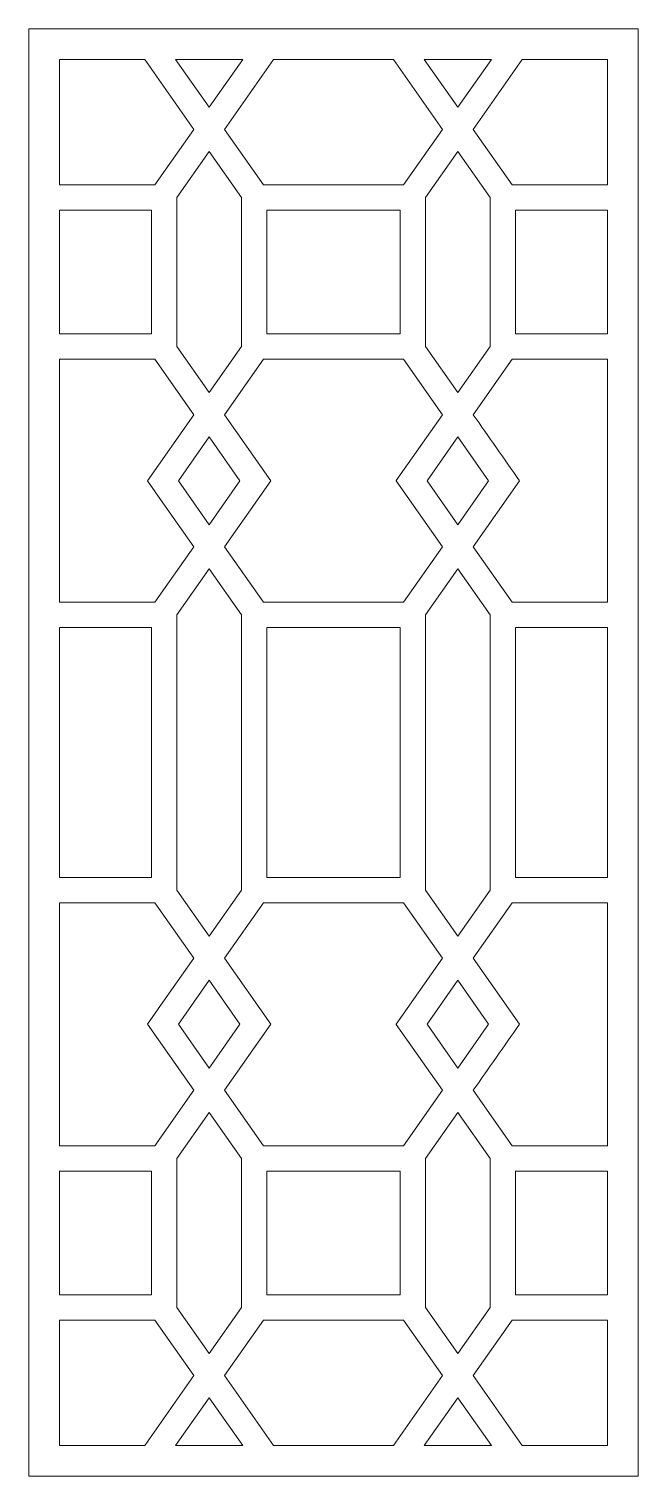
# Model space of a CAD drawing. Header units: centimetres. Extents: x -4.58 to -1.5, y -9 to -1.68.
import ezdxf

# ---------------------------------------------------------------- set-up
doc = ezdxf.new("R2010")
doc.units = ezdxf.units.CM
doc.header["$MEASUREMENT"] = 0
doc.layers.add('layer 1', color=7, linetype='Continuous')

msp = doc.modelspace()

# ---------------------------------------------------------------- linework, layer by layer
at = {"layer": 'layer 1', "color": 250, "lineweight": 9}
for points, knots in [([(-4.58253, -1.67779), (-4.58253, -1.67779), (-1.4994, -1.67779), (-1.4994, -1.67779), (-1.4994, -1.67779), (-1.4994, -1.67779), (-1.4994, -9.00021), (-1.4994, -9.00021), (-1.4994, -9.00021), (-1.4994, -9.00021), (-4.58253, -9.00021), (-4.58253, -9.00021), (-4.58253, -9.00021), (-4.58253, -9.00021), (-4.58253, -1.67779), (-4.58253, -1.67779)], [0, 0, 0, 0, 0.2, 0.2, 0.2, 0.2, 0.4, 0.4, 0.4, 0.4, 0.6, 0.6, 0.6, 0.6, 1, 1, 1, 1]), ([(-3.99663, -1.83194), (-3.99663, -1.83194), (-3.74864, -2.18611), (-3.74864, -2.18611), (-3.74864, -2.18611), (-3.74864, -2.18611), (-3.94517, -2.46679), (-3.94517, -2.46679), (-3.94517, -2.46679), (-3.94517, -2.46679), (-4.42837, -2.46679), (-4.42837, -2.46679), (-4.42837, -2.46679), (-4.42837, -2.46679), (-4.42837, -1.83194), (-4.42837, -1.83194), (-4.42837, -1.83194), (-4.42837, -1.83194), (-3.99663, -1.83194), (-3.99663, -1.83194)], [0, 0, 0, 0, 0.1666667, 0.1666667, 0.1666667, 0.1666667, 0.3333333, 0.3333333, 0.3333333, 0.3333333, 0.5, 0.5, 0.5, 0.5, 0.6666667, 0.6666667, 0.6666667, 0.6666667, 1, 1, 1, 1]), ([(-3.50065, -1.83194), (-3.50065, -1.83194), (-3.67037, -2.07434), (-3.67037, -2.07434), (-3.67037, -2.07434), (-3.67037, -2.07434), (-3.8401, -1.83194), (-3.8401, -1.83194), (-3.8401, -1.83194), (-3.8401, -1.83194), (-3.50065, -1.83194), (-3.50065, -1.83194)], [0, 0, 0, 0, 0.25, 0.25, 0.25, 0.25, 0.5, 0.5, 0.5, 0.5, 1, 1, 1, 1]), ([(-2.73781, -1.83194), (-2.73781, -1.83194), (-2.48982, -2.18611), (-2.48982, -2.18611), (-2.48982, -2.18611), (-2.48982, -2.18611), (-2.68636, -2.46679), (-2.68636, -2.46679), (-2.68636, -2.46679), (-2.68636, -2.46679), (-3.39557, -2.46679), (-3.39557, -2.46679), (-3.39557, -2.46679), (-3.39557, -2.46679), (-3.59211, -2.18611), (-3.59211, -2.18611), (-3.59211, -2.18611), (-3.59211, -2.18611), (-3.34412, -1.83194), (-3.34412, -1.83194), (-3.34412, -1.83194), (-3.34412, -1.83194), (-2.73781, -1.83194), (-2.73781, -1.83194)], [0, 0, 0, 0, 0.1428571, 0.1428571, 0.1428571, 0.1428571, 0.2857143, 0.2857143, 0.2857143, 0.2857143, 0.4285714, 0.4285714, 0.4285714, 0.4285714, 0.5714286, 0.5714286, 0.5714286, 0.5714286, 0.7142857, 0.7142857, 0.7142857, 0.7142857, 1, 1, 1, 1]), ([(-2.24183, -1.83194), (-2.24183, -1.83194), (-2.41156, -2.07434), (-2.41156, -2.07434), (-2.41156, -2.07434), (-2.41156, -2.07434), (-2.58128, -1.83194), (-2.58128, -1.83194), (-2.58128, -1.83194), (-2.58128, -1.83194), (-2.24183, -1.83194), (-2.24183, -1.83194)], [0, 0, 0, 0, 0.25, 0.25, 0.25, 0.25, 0.5, 0.5, 0.5, 0.5, 1, 1, 1, 1]), ([(-1.65356, -2.46679), (-1.65356, -2.46679), (-2.13676, -2.46679), (-2.13676, -2.46679), (-2.13676, -2.46679), (-2.13676, -2.46679), (-2.33329, -2.18611), (-2.33329, -2.18611), (-2.33329, -2.18611), (-2.33329, -2.18611), (-2.08531, -1.83194), (-2.08531, -1.83194), (-2.08531, -1.83194), (-2.08531, -1.83194), (-1.65356, -1.83194), (-1.65356, -1.83194), (-1.65356, -1.83194), (-1.65356, -1.83194), (-1.65356, -2.46679), (-1.65356, -2.46679)], [0, 0, 0, 0, 0.1666667, 0.1666667, 0.1666667, 0.1666667, 0.3333333, 0.3333333, 0.3333333, 0.3333333, 0.5, 0.5, 0.5, 0.5, 0.6666667, 0.6666667, 0.6666667, 0.6666667, 1, 1, 1, 1]), ([(-3.83353, -2.5309), (-3.83353, -2.5309), (-3.83353, -3.28476), (-3.83353, -3.28476), (-3.83353, -3.28476), (-3.83353, -3.28476), (-3.83353, -3.28476), (-3.83353, -3.28476), (-3.83353, -3.28476), (-3.83353, -3.28476), (-3.67037, -3.51792), (-3.67037, -3.51792), (-3.67037, -3.51792), (-3.67037, -3.51792), (-3.50721, -3.28476), (-3.50721, -3.28476), (-3.50721, -3.28476), (-3.50721, -3.28476), (-3.50721, -2.5309), (-3.50721, -2.5309), (-3.50721, -2.5309), (-3.50721, -2.5309), (-3.67037, -2.29788), (-3.67037, -2.29788), (-3.67037, -2.29788), (-3.67037, -2.29788), (-3.83353, -2.5309), (-3.83353, -2.5309)], [0, 0, 0, 0, 0.125, 0.125, 0.125, 0.125, 0.25, 0.25, 0.25, 0.25, 0.375, 0.375, 0.375, 0.375, 0.5, 0.5, 0.5, 0.5, 0.625, 0.625, 0.625, 0.625, 0.75, 0.75, 0.75, 0.75, 1, 1, 1, 1]), ([(-2.57472, -2.5309), (-2.57472, -2.5309), (-2.57472, -3.28477), (-2.57472, -3.28477), (-2.57472, -3.28477), (-2.57472, -3.28477), (-2.41156, -3.51792), (-2.41156, -3.51792), (-2.41156, -3.51792), (-2.41156, -3.51792), (-2.2484, -3.28477), (-2.2484, -3.28477), (-2.2484, -3.28477), (-2.2484, -3.28477), (-2.2484, -2.5309), (-2.2484, -2.5309), (-2.2484, -2.5309), (-2.2484, -2.5309), (-2.41156, -2.29788), (-2.41156, -2.29788), (-2.41156, -2.29788), (-2.41156, -2.29788), (-2.57472, -2.5309), (-2.57472, -2.5309)], [0, 0, 0, 0, 0.1428571, 0.1428571, 0.1428571, 0.1428571, 0.2857143, 0.2857143, 0.2857143, 0.2857143, 0.4285714, 0.4285714, 0.4285714, 0.4285714, 0.5714286, 0.5714286, 0.5714286, 0.5714286, 0.7142857, 0.7142857, 0.7142857, 0.7142857, 1, 1, 1, 1]), ([(-4.42837, -2.59501), (-4.42837, -2.59501), (-3.96175, -2.59501), (-3.96175, -2.59501), (-3.96175, -2.59501), (-3.96175, -2.59501), (-3.96175, -3.22066), (-3.96175, -3.22066), (-3.96175, -3.22066), (-3.96175, -3.22066), (-4.42837, -3.22066), (-4.42837, -3.22066), (-4.42837, -3.22066), (-4.42837, -3.22066), (-4.42837, -2.59501), (-4.42837, -2.59501)], [0, 0, 0, 0, 0.2, 0.2, 0.2, 0.2, 0.4, 0.4, 0.4, 0.4, 0.6, 0.6, 0.6, 0.6, 1, 1, 1, 1]), ([(-3.37899, -3.22066), (-3.37899, -3.22066), (-2.70294, -3.22066), (-2.70294, -3.22066), (-2.70294, -3.22066), (-2.70294, -3.22066), (-2.70294, -2.59501), (-2.70294, -2.59501), (-2.70294, -2.59501), (-2.70294, -2.59501), (-3.37899, -2.59501), (-3.37899, -2.59501), (-3.37899, -2.59501), (-3.37899, -2.59501), (-3.37899, -3.22066), (-3.37899, -3.22066)], [0, 0, 0, 0, 0.2, 0.2, 0.2, 0.2, 0.4, 0.4, 0.4, 0.4, 0.6, 0.6, 0.6, 0.6, 1, 1, 1, 1]), ([(-1.65356, -3.22066), (-1.65356, -3.22066), (-2.12018, -3.22066), (-2.12018, -3.22066), (-2.12018, -3.22066), (-2.12018, -3.22066), (-2.12018, -2.59501), (-2.12018, -2.59501), (-2.12018, -2.59501), (-2.12018, -2.59501), (-1.65356, -2.59501), (-1.65356, -2.59501), (-1.65356, -2.59501), (-1.65356, -2.59501), (-1.65356, -3.22066), (-1.65356, -3.22066)], [0, 0, 0, 0, 0.2, 0.2, 0.2, 0.2, 0.4, 0.4, 0.4, 0.4, 0.6, 0.6, 0.6, 0.6, 1, 1, 1, 1]), ([(-4.42837, -3.34888), (-4.42837, -3.34888), (-3.94519, -3.34888), (-3.94519, -3.34888), (-3.94519, -3.34888), (-3.94519, -3.34888), (-3.74864, -3.6297), (-3.74864, -3.6297), (-3.74864, -3.6297), (-3.74864, -3.6297), (-3.98269, -3.96396), (-3.98269, -3.96396), (-3.98269, -3.96396), (-3.98269, -3.96396), (-3.90443, -4.07573), (-3.90443, -4.07573), (-3.90443, -4.07573), (-3.90443, -4.07573), (-3.90443, -4.07573), (-3.90443, -4.07573), (-3.90443, -4.07573), (-3.90443, -4.07573), (-3.74864, -4.29822), (-3.74864, -4.29822), (-3.74864, -4.29822), (-3.74864, -4.29822), (-3.94527, -4.57904), (-3.94527, -4.57904), (-3.94527, -4.57904), (-3.94527, -4.57904), (-4.42837, -4.57904), (-4.42837, -4.57904), (-4.42837, -4.57904), (-4.42837, -4.57904), (-4.42837, -3.34888), (-4.42837, -3.34888)], [0, 0, 0, 0, 0.1, 0.1, 0.1, 0.1, 0.2, 0.2, 0.2, 0.2, 0.3, 0.3, 0.3, 0.3, 0.4, 0.4, 0.4, 0.4, 0.5, 0.5, 0.5, 0.5, 0.6, 0.6, 0.6, 0.6, 0.7, 0.7, 0.7, 0.7, 0.8, 0.8, 0.8, 0.8, 1, 1, 1, 1]), ([(-2.68638, -3.34888), (-2.68638, -3.34888), (-3.39556, -3.34888), (-3.39556, -3.34888), (-3.39556, -3.34888), (-3.39556, -3.34888), (-3.59211, -3.6297), (-3.59211, -3.6297), (-3.59211, -3.6297), (-3.59211, -3.6297), (-3.35806, -3.96396), (-3.35806, -3.96396), (-3.35806, -3.96396), (-3.35806, -3.96396), (-3.59211, -4.29822), (-3.59211, -4.29822), (-3.59211, -4.29822), (-3.59211, -4.29822), (-3.39548, -4.57904), (-3.39548, -4.57904), (-3.39548, -4.57904), (-3.39548, -4.57904), (-2.68645, -4.57904), (-2.68645, -4.57904), (-2.68645, -4.57904), (-2.68645, -4.57904), (-2.48982, -4.29822), (-2.48982, -4.29822), (-2.48982, -4.29822), (-2.48982, -4.29822), (-2.72349, -3.9645), (-2.72349, -3.9645), (-2.72349, -3.9645), (-2.72349, -3.9645), (-2.72387, -3.96396), (-2.72387, -3.96396), (-2.72387, -3.96396), (-2.72387, -3.96396), (-2.72387, -3.96396), (-2.72387, -3.96396), (-2.72387, -3.96396), (-2.72387, -3.96396), (-2.72354, -3.96348), (-2.72354, -3.96348), (-2.72354, -3.96348), (-2.72354, -3.96348), (-2.48982, -3.6297), (-2.48982, -3.6297), (-2.48982, -3.6297), (-2.48982, -3.6297), (-2.68638, -3.34888), (-2.68638, -3.34888)], [0, 0, 0, 0, 0.0714286, 0.0714286, 0.0714286, 0.0714286, 0.1428571, 0.1428571, 0.1428571, 0.1428571, 0.2142857, 0.2142857, 0.2142857, 0.2142857, 0.2857143, 0.2857143, 0.2857143, 0.2857143, 0.3571429, 0.3571429, 0.3571429, 0.3571429, 0.4285714, 0.4285714, 0.4285714, 0.4285714, 0.5, 0.5, 0.5, 0.5, 0.5714286, 0.5714286, 0.5714286, 0.5714286, 0.6428571, 0.6428571, 0.6428571, 0.6428571, 0.7142857, 0.7142857, 0.7142857, 0.7142857, 0.7857143, 0.7857143, 0.7857143, 0.7857143, 0.8571429, 0.8571429, 0.8571429, 0.8571429, 1, 1, 1, 1]), ([(-1.65356, -4.57904), (-1.65356, -4.57904), (-2.13666, -4.57904), (-2.13666, -4.57904), (-2.13666, -4.57904), (-2.13666, -4.57904), (-2.33329, -4.29822), (-2.33329, -4.29822), (-2.33329, -4.29822), (-2.33329, -4.29822), (-2.09924, -3.96396), (-2.09924, -3.96396), (-2.09924, -3.96396), (-2.09924, -3.96396), (-2.09924, -3.96396), (-2.09924, -3.96396), (-2.09924, -3.96396), (-2.17726, -3.85253), (-2.25528, -3.74111), (-2.33329, -3.6297), (-2.33329, -3.6297), (-2.33329, -3.6297), (-2.13674, -3.34888), (-2.13674, -3.34888), (-2.13674, -3.34888), (-2.13674, -3.34888), (-1.65356, -3.34888), (-1.65356, -3.34888), (-1.65356, -3.34888), (-1.65356, -3.34888), (-1.65356, -4.57904), (-1.65356, -4.57904)], [0, 0, 0, 0, 0.1111111, 0.1111111, 0.1111111, 0.1111111, 0.2222222, 0.2222222, 0.2222222, 0.2222222, 0.3333333, 0.3333333, 0.3333333, 0.3333333, 0.4444444, 0.4444444, 0.4444444, 0.4444444, 0.5555556, 0.5555556, 0.5555556, 0.5555556, 0.6666667, 0.6666667, 0.6666667, 0.6666667, 0.7777778, 0.7777778, 0.7777778, 0.7777778, 1, 1, 1, 1]), ([(-3.67037, -4.18645), (-3.67037, -4.18645), (-3.82616, -3.96396), (-3.82616, -3.96396), (-3.82616, -3.96396), (-3.82616, -3.96396), (-3.67037, -3.74147), (-3.67037, -3.74147), (-3.67037, -3.74147), (-3.67037, -3.74147), (-3.51459, -3.96396), (-3.51459, -3.96396), (-3.51459, -3.96396), (-3.51459, -3.96396), (-3.67037, -4.18645), (-3.67037, -4.18645)], [0, 0, 0, 0, 0.2, 0.2, 0.2, 0.2, 0.4, 0.4, 0.4, 0.4, 0.6, 0.6, 0.6, 0.6, 1, 1, 1, 1]), ([(-2.25577, -3.96396), (-2.25577, -3.96396), (-2.41156, -3.74147), (-2.41156, -3.74147), (-2.41156, -3.74147), (-2.41156, -3.74147), (-2.56735, -3.96396), (-2.56735, -3.96396), (-2.56735, -3.96396), (-2.56735, -3.96396), (-2.41156, -4.18645), (-2.41156, -4.18645), (-2.41156, -4.18645), (-2.41156, -4.18645), (-2.25577, -3.96396), (-2.25577, -3.96396)], [0, 0, 0, 0, 0.2, 0.2, 0.2, 0.2, 0.4, 0.4, 0.4, 0.4, 0.6, 0.6, 0.6, 0.6, 1, 1, 1, 1]), ([(-3.50721, -6.03499), (-3.50721, -6.03499), (-3.67037, -6.268), (-3.67037, -6.268), (-3.67037, -6.268), (-3.67037, -6.268), (-3.83353, -6.03499), (-3.83353, -6.03499), (-3.83353, -6.03499), (-3.83353, -5.57099), (-3.83353, -5.107), (-3.83353, -4.64301), (-3.83353, -4.64301), (-3.83353, -4.64301), (-3.67037, -4.40999), (-3.67037, -4.40999), (-3.67037, -4.40999), (-3.67037, -4.40999), (-3.50721, -4.64301), (-3.50721, -4.64301), (-3.50721, -4.64301), (-3.50721, -5.107), (-3.50721, -5.57099), (-3.50721, -6.03499)], [0, 0, 0, 0, 0.1428571, 0.1428571, 0.1428571, 0.1428571, 0.2857143, 0.2857143, 0.2857143, 0.2857143, 0.4285714, 0.4285714, 0.4285714, 0.4285714, 0.5714286, 0.5714286, 0.5714286, 0.5714286, 0.7142857, 0.7142857, 0.7142857, 0.7142857, 1, 1, 1, 1]), ([(-2.2484, -6.03499), (-2.2484, -6.03499), (-2.41156, -6.268), (-2.41156, -6.268), (-2.41156, -6.268), (-2.41156, -6.268), (-2.57472, -6.03499), (-2.57472, -6.03499), (-2.57472, -6.03499), (-2.57472, -5.57099), (-2.57472, -5.107), (-2.57472, -4.64301), (-2.57472, -4.64301), (-2.57472, -4.64301), (-2.41156, -4.40999), (-2.41156, -4.40999), (-2.41156, -4.40999), (-2.41156, -4.40999), (-2.2484, -4.64301), (-2.2484, -4.64301), (-2.2484, -4.64301), (-2.2484, -5.107), (-2.2484, -5.57099), (-2.2484, -6.03499)], [0, 0, 0, 0, 0.1428571, 0.1428571, 0.1428571, 0.1428571, 0.2857143, 0.2857143, 0.2857143, 0.2857143, 0.4285714, 0.4285714, 0.4285714, 0.4285714, 0.5714286, 0.5714286, 0.5714286, 0.5714286, 0.7142857, 0.7142857, 0.7142857, 0.7142857, 1, 1, 1, 1]), ([(-4.42837, -4.70726), (-4.42837, -4.70726), (-3.96175, -4.70726), (-3.96175, -4.70726), (-3.96175, -4.70726), (-3.96175, -5.12841), (-3.96175, -5.54958), (-3.96175, -5.97074), (-3.96175, -5.97074), (-3.96175, -5.97074), (-4.42837, -5.97074), (-4.42837, -5.97074), (-4.42837, -5.97074), (-4.42837, -5.97074), (-4.42837, -4.70726), (-4.42837, -4.70726)], [0, 0, 0, 0, 0.2, 0.2, 0.2, 0.2, 0.4, 0.4, 0.4, 0.4, 0.6, 0.6, 0.6, 0.6, 1, 1, 1, 1]), ([(-2.70294, -5.97074), (-2.70294, -5.97074), (-3.37899, -5.97074), (-3.37899, -5.97074), (-3.37899, -5.97074), (-3.37899, -5.54958), (-3.37899, -5.12841), (-3.37899, -4.70726), (-3.37899, -4.70726), (-3.37899, -4.70726), (-2.70294, -4.70726), (-2.70294, -4.70726), (-2.70294, -4.70726), (-2.70294, -5.12841), (-2.70294, -5.54958), (-2.70294, -5.97074)], [0, 0, 0, 0, 0.2, 0.2, 0.2, 0.2, 0.4, 0.4, 0.4, 0.4, 0.6, 0.6, 0.6, 0.6, 1, 1, 1, 1]), ([(-1.65356, -5.97074), (-1.65356, -5.97074), (-2.12018, -5.97074), (-2.12018, -5.97074), (-2.12018, -5.97074), (-2.12018, -5.54958), (-2.12018, -5.12841), (-2.12018, -4.70726), (-2.12018, -4.70726), (-2.12018, -4.70726), (-1.65356, -4.70726), (-1.65356, -4.70726), (-1.65356, -4.70726), (-1.65356, -4.70726), (-1.65356, -5.97074), (-1.65356, -5.97074)], [0, 0, 0, 0, 0.2, 0.2, 0.2, 0.2, 0.4, 0.4, 0.4, 0.4, 0.6, 0.6, 0.6, 0.6, 1, 1, 1, 1]), ([(-4.42837, -6.09896), (-4.42837, -6.09896), (-3.94527, -6.09896), (-3.94527, -6.09896), (-3.94527, -6.09896), (-3.94527, -6.09896), (-3.74864, -6.37978), (-3.74864, -6.37978), (-3.74864, -6.37978), (-3.74864, -6.37978), (-3.90443, -6.60227), (-3.90443, -6.60227), (-3.90443, -6.60227), (-3.90443, -6.60227), (-3.90443, -6.60227), (-3.90443, -6.60227), (-3.90443, -6.60227), (-3.90443, -6.60227), (-3.98269, -6.71404), (-3.98269, -6.71404), (-3.98269, -6.71404), (-3.98269, -6.71404), (-3.74864, -7.0483), (-3.74864, -7.0483), (-3.74864, -7.0483), (-3.74864, -7.0483), (-3.94519, -7.32912), (-3.94519, -7.32912), (-3.94519, -7.32912), (-3.94519, -7.32912), (-4.42837, -7.32912), (-4.42837, -7.32912), (-4.42837, -7.32912), (-4.42837, -7.32912), (-4.42837, -6.09896), (-4.42837, -6.09896)], [0, 0, 0, 0, 0.1, 0.1, 0.1, 0.1, 0.2, 0.2, 0.2, 0.2, 0.3, 0.3, 0.3, 0.3, 0.4, 0.4, 0.4, 0.4, 0.5, 0.5, 0.5, 0.5, 0.6, 0.6, 0.6, 0.6, 0.7, 0.7, 0.7, 0.7, 0.8, 0.8, 0.8, 0.8, 1, 1, 1, 1]), ([(-2.68638, -7.32912), (-2.68638, -7.32912), (-3.39556, -7.32912), (-3.39556, -7.32912), (-3.39556, -7.32912), (-3.39556, -7.32912), (-3.59211, -7.0483), (-3.59211, -7.0483), (-3.59211, -7.0483), (-3.59211, -7.0483), (-3.35806, -6.71404), (-3.35806, -6.71404), (-3.35806, -6.71404), (-3.35806, -6.71404), (-3.59211, -6.37978), (-3.59211, -6.37978), (-3.59211, -6.37978), (-3.59211, -6.37978), (-3.39548, -6.09896), (-3.39548, -6.09896), (-3.39548, -6.09896), (-3.39548, -6.09896), (-2.68645, -6.09896), (-2.68645, -6.09896), (-2.68645, -6.09896), (-2.68645, -6.09896), (-2.48982, -6.37978), (-2.48982, -6.37978), (-2.48982, -6.37978), (-2.48982, -6.37978), (-2.72349, -6.71349), (-2.72349, -6.71349), (-2.72349, -6.71349), (-2.72349, -6.71349), (-2.72388, -6.71404), (-2.72388, -6.71404), (-2.72388, -6.71404), (-2.72388, -6.71404), (-2.72388, -6.71404), (-2.72388, -6.71404), (-2.72388, -6.71404), (-2.72388, -6.71404), (-2.72354, -6.71452), (-2.72354, -6.71452), (-2.72354, -6.71452), (-2.72354, -6.71452), (-2.48982, -7.0483), (-2.48982, -7.0483), (-2.48982, -7.0483), (-2.48982, -7.0483), (-2.68638, -7.32912), (-2.68638, -7.32912)], [0, 0, 0, 0, 0.0714286, 0.0714286, 0.0714286, 0.0714286, 0.1428571, 0.1428571, 0.1428571, 0.1428571, 0.2142857, 0.2142857, 0.2142857, 0.2142857, 0.2857143, 0.2857143, 0.2857143, 0.2857143, 0.3571429, 0.3571429, 0.3571429, 0.3571429, 0.4285714, 0.4285714, 0.4285714, 0.4285714, 0.5, 0.5, 0.5, 0.5, 0.5714286, 0.5714286, 0.5714286, 0.5714286, 0.6428571, 0.6428571, 0.6428571, 0.6428571, 0.7142857, 0.7142857, 0.7142857, 0.7142857, 0.7857143, 0.7857143, 0.7857143, 0.7857143, 0.8571429, 0.8571429, 0.8571429, 0.8571429, 1, 1, 1, 1]), ([(-1.65356, -7.32912), (-1.65356, -7.32912), (-2.13674, -7.32912), (-2.13674, -7.32912), (-2.13674, -7.32912), (-2.13674, -7.32912), (-2.33329, -7.0483), (-2.33329, -7.0483), (-2.33329, -7.0483), (-2.25528, -6.93688), (-2.17726, -6.82546), (-2.09924, -6.71404), (-2.09924, -6.71404), (-2.09924, -6.71404), (-2.09924, -6.71404), (-2.09924, -6.71404), (-2.09924, -6.71404), (-2.09924, -6.71404), (-2.33329, -6.37978), (-2.33329, -6.37978), (-2.33329, -6.37978), (-2.33329, -6.37978), (-2.13666, -6.09896), (-2.13666, -6.09896), (-2.13666, -6.09896), (-2.13666, -6.09896), (-1.65356, -6.09896), (-1.65356, -6.09896), (-1.65356, -6.09896), (-1.65356, -6.09896), (-1.65356, -7.32912), (-1.65356, -7.32912)], [0, 0, 0, 0, 0.1111111, 0.1111111, 0.1111111, 0.1111111, 0.2222222, 0.2222222, 0.2222222, 0.2222222, 0.3333333, 0.3333333, 0.3333333, 0.3333333, 0.4444444, 0.4444444, 0.4444444, 0.4444444, 0.5555556, 0.5555556, 0.5555556, 0.5555556, 0.6666667, 0.6666667, 0.6666667, 0.6666667, 0.7777778, 0.7777778, 0.7777778, 0.7777778, 1, 1, 1, 1]), ([(-3.67037, -6.49155), (-3.67037, -6.49155), (-3.82616, -6.71404), (-3.82616, -6.71404), (-3.82616, -6.71404), (-3.82616, -6.71404), (-3.67037, -6.93653), (-3.67037, -6.93653), (-3.67037, -6.93653), (-3.67037, -6.93653), (-3.51459, -6.71404), (-3.51459, -6.71404), (-3.51459, -6.71404), (-3.51459, -6.71404), (-3.67037, -6.49155), (-3.67037, -6.49155)], [0, 0, 0, 0, 0.2, 0.2, 0.2, 0.2, 0.4, 0.4, 0.4, 0.4, 0.6, 0.6, 0.6, 0.6, 1, 1, 1, 1]), ([(-2.25577, -6.71404), (-2.25577, -6.71404), (-2.41156, -6.93653), (-2.41156, -6.93653), (-2.41156, -6.93653), (-2.41156, -6.93653), (-2.56735, -6.71404), (-2.56735, -6.71404), (-2.56735, -6.71404), (-2.56735, -6.71404), (-2.41156, -6.49155), (-2.41156, -6.49155), (-2.41156, -6.49155), (-2.41156, -6.49155), (-2.25577, -6.71404), (-2.25577, -6.71404)], [0, 0, 0, 0, 0.2, 0.2, 0.2, 0.2, 0.4, 0.4, 0.4, 0.4, 0.6, 0.6, 0.6, 0.6, 1, 1, 1, 1]), ([(-3.83353, -8.1471), (-3.83353, -8.1471), (-3.83353, -7.39323), (-3.83353, -7.39323), (-3.83353, -7.39323), (-3.83353, -7.39323), (-3.83353, -7.39323), (-3.83353, -7.39323), (-3.83353, -7.39323), (-3.83353, -7.39323), (-3.67037, -7.16007), (-3.67037, -7.16007), (-3.67037, -7.16007), (-3.67037, -7.16007), (-3.50721, -7.39323), (-3.50721, -7.39323), (-3.50721, -7.39323), (-3.50721, -7.39323), (-3.50721, -8.1471), (-3.50721, -8.1471), (-3.50721, -8.1471), (-3.50721, -8.1471), (-3.67037, -8.38012), (-3.67037, -8.38012), (-3.67037, -8.38012), (-3.67037, -8.38012), (-3.83353, -8.1471), (-3.83353, -8.1471)], [0, 0, 0, 0, 0.125, 0.125, 0.125, 0.125, 0.25, 0.25, 0.25, 0.25, 0.375, 0.375, 0.375, 0.375, 0.5, 0.5, 0.5, 0.5, 0.625, 0.625, 0.625, 0.625, 0.75, 0.75, 0.75, 0.75, 1, 1, 1, 1]), ([(-2.57472, -8.1471), (-2.57472, -8.1471), (-2.57472, -7.39323), (-2.57472, -7.39323), (-2.57472, -7.39323), (-2.57472, -7.39323), (-2.41156, -7.16007), (-2.41156, -7.16007), (-2.41156, -7.16007), (-2.41156, -7.16007), (-2.2484, -7.39323), (-2.2484, -7.39323), (-2.2484, -7.39323), (-2.2484, -7.39323), (-2.2484, -8.1471), (-2.2484, -8.1471), (-2.2484, -8.1471), (-2.2484, -8.1471), (-2.41156, -8.38012), (-2.41156, -8.38012), (-2.41156, -8.38012), (-2.41156, -8.38012), (-2.57472, -8.1471), (-2.57472, -8.1471)], [0, 0, 0, 0, 0.1428571, 0.1428571, 0.1428571, 0.1428571, 0.2857143, 0.2857143, 0.2857143, 0.2857143, 0.4285714, 0.4285714, 0.4285714, 0.4285714, 0.5714286, 0.5714286, 0.5714286, 0.5714286, 0.7142857, 0.7142857, 0.7142857, 0.7142857, 1, 1, 1, 1]), ([(-4.42837, -7.45734), (-4.42837, -7.45734), (-3.96175, -7.45734), (-3.96175, -7.45734), (-3.96175, -7.45734), (-3.96175, -7.45734), (-3.96175, -8.08299), (-3.96175, -8.08299), (-3.96175, -8.08299), (-3.96175, -8.08299), (-4.42837, -8.08299), (-4.42837, -8.08299), (-4.42837, -8.08299), (-4.42837, -8.08299), (-4.42837, -7.45734), (-4.42837, -7.45734)], [0, 0, 0, 0, 0.2, 0.2, 0.2, 0.2, 0.4, 0.4, 0.4, 0.4, 0.6, 0.6, 0.6, 0.6, 1, 1, 1, 1]), ([(-3.37899, -7.45734), (-3.37899, -7.45734), (-2.70294, -7.45734), (-2.70294, -7.45734), (-2.70294, -7.45734), (-2.70294, -7.45734), (-2.70294, -8.08299), (-2.70294, -8.08299), (-2.70294, -8.08299), (-2.70294, -8.08299), (-3.37899, -8.08299), (-3.37899, -8.08299), (-3.37899, -8.08299), (-3.37899, -8.08299), (-3.37899, -7.45734), (-3.37899, -7.45734)], [0, 0, 0, 0, 0.2, 0.2, 0.2, 0.2, 0.4, 0.4, 0.4, 0.4, 0.6, 0.6, 0.6, 0.6, 1, 1, 1, 1]), ([(-1.65356, -8.08299), (-1.65356, -8.08299), (-2.12018, -8.08299), (-2.12018, -8.08299), (-2.12018, -8.08299), (-2.12018, -8.08299), (-2.12018, -7.45734), (-2.12018, -7.45734), (-2.12018, -7.45734), (-2.12018, -7.45734), (-1.65356, -7.45734), (-1.65356, -7.45734), (-1.65356, -7.45734), (-1.65356, -7.45734), (-1.65356, -8.08299), (-1.65356, -8.08299)], [0, 0, 0, 0, 0.2, 0.2, 0.2, 0.2, 0.4, 0.4, 0.4, 0.4, 0.6, 0.6, 0.6, 0.6, 1, 1, 1, 1]), ([(-4.42837, -8.21121), (-4.42837, -8.21121), (-3.94517, -8.21121), (-3.94517, -8.21121), (-3.94517, -8.21121), (-3.94517, -8.21121), (-3.74864, -8.49189), (-3.74864, -8.49189), (-3.74864, -8.49189), (-3.74864, -8.49189), (-3.99663, -8.84605), (-3.99663, -8.84605), (-3.99663, -8.84605), (-3.99663, -8.84605), (-4.42837, -8.84605), (-4.42837, -8.84605), (-4.42837, -8.84605), (-4.42837, -8.84605), (-4.42837, -8.21121), (-4.42837, -8.21121)], [0, 0, 0, 0, 0.1666667, 0.1666667, 0.1666667, 0.1666667, 0.3333333, 0.3333333, 0.3333333, 0.3333333, 0.5, 0.5, 0.5, 0.5, 0.6666667, 0.6666667, 0.6666667, 0.6666667, 1, 1, 1, 1]), ([(-3.39558, -8.21121), (-3.39558, -8.21121), (-2.68636, -8.21121), (-2.68636, -8.21121), (-2.68636, -8.21121), (-2.68636, -8.21121), (-2.48982, -8.49189), (-2.48982, -8.49189), (-2.48982, -8.49189), (-2.48982, -8.49189), (-2.73781, -8.84605), (-2.73781, -8.84605), (-2.73781, -8.84605), (-2.73781, -8.84605), (-3.34412, -8.84605), (-3.34412, -8.84605), (-3.34412, -8.84605), (-3.34412, -8.84605), (-3.59211, -8.49189), (-3.59211, -8.49189), (-3.59211, -8.49189), (-3.59211, -8.49189), (-3.39558, -8.21121), (-3.39558, -8.21121)], [0, 0, 0, 0, 0.1428571, 0.1428571, 0.1428571, 0.1428571, 0.2857143, 0.2857143, 0.2857143, 0.2857143, 0.4285714, 0.4285714, 0.4285714, 0.4285714, 0.5714286, 0.5714286, 0.5714286, 0.5714286, 0.7142857, 0.7142857, 0.7142857, 0.7142857, 1, 1, 1, 1]), ([(-2.08531, -8.84605), (-2.08531, -8.84605), (-2.33329, -8.49189), (-2.33329, -8.49189), (-2.33329, -8.49189), (-2.33329, -8.49189), (-2.13676, -8.21121), (-2.13676, -8.21121), (-2.13676, -8.21121), (-2.13676, -8.21121), (-1.65356, -8.21121), (-1.65356, -8.21121), (-1.65356, -8.21121), (-1.65356, -8.21121), (-1.65356, -8.84605), (-1.65356, -8.84605), (-1.65356, -8.84605), (-1.65356, -8.84605), (-2.08531, -8.84605), (-2.08531, -8.84605)], [0, 0, 0, 0, 0.1666667, 0.1666667, 0.1666667, 0.1666667, 0.3333333, 0.3333333, 0.3333333, 0.3333333, 0.5, 0.5, 0.5, 0.5, 0.6666667, 0.6666667, 0.6666667, 0.6666667, 1, 1, 1, 1]), ([(-3.8401, -8.84605), (-3.8401, -8.84605), (-3.67037, -8.60366), (-3.67037, -8.60366), (-3.67037, -8.60366), (-3.67037, -8.60366), (-3.50065, -8.84605), (-3.50065, -8.84605), (-3.50065, -8.84605), (-3.50065, -8.84605), (-3.8401, -8.84605), (-3.8401, -8.84605)], [0, 0, 0, 0, 0.25, 0.25, 0.25, 0.25, 0.5, 0.5, 0.5, 0.5, 1, 1, 1, 1]), ([(-2.58128, -8.84605), (-2.58128, -8.84605), (-2.41156, -8.60366), (-2.41156, -8.60366), (-2.41156, -8.60366), (-2.41156, -8.60366), (-2.24183, -8.84605), (-2.24183, -8.84605), (-2.24183, -8.84605), (-2.24183, -8.84605), (-2.58128, -8.84605), (-2.58128, -8.84605)], [0, 0, 0, 0, 0.25, 0.25, 0.25, 0.25, 0.5, 0.5, 0.5, 0.5, 1, 1, 1, 1])]:
    msp.add_open_spline(points, degree=3, knots=knots, dxfattribs=at)

doc.saveas('drawing.dxf')
